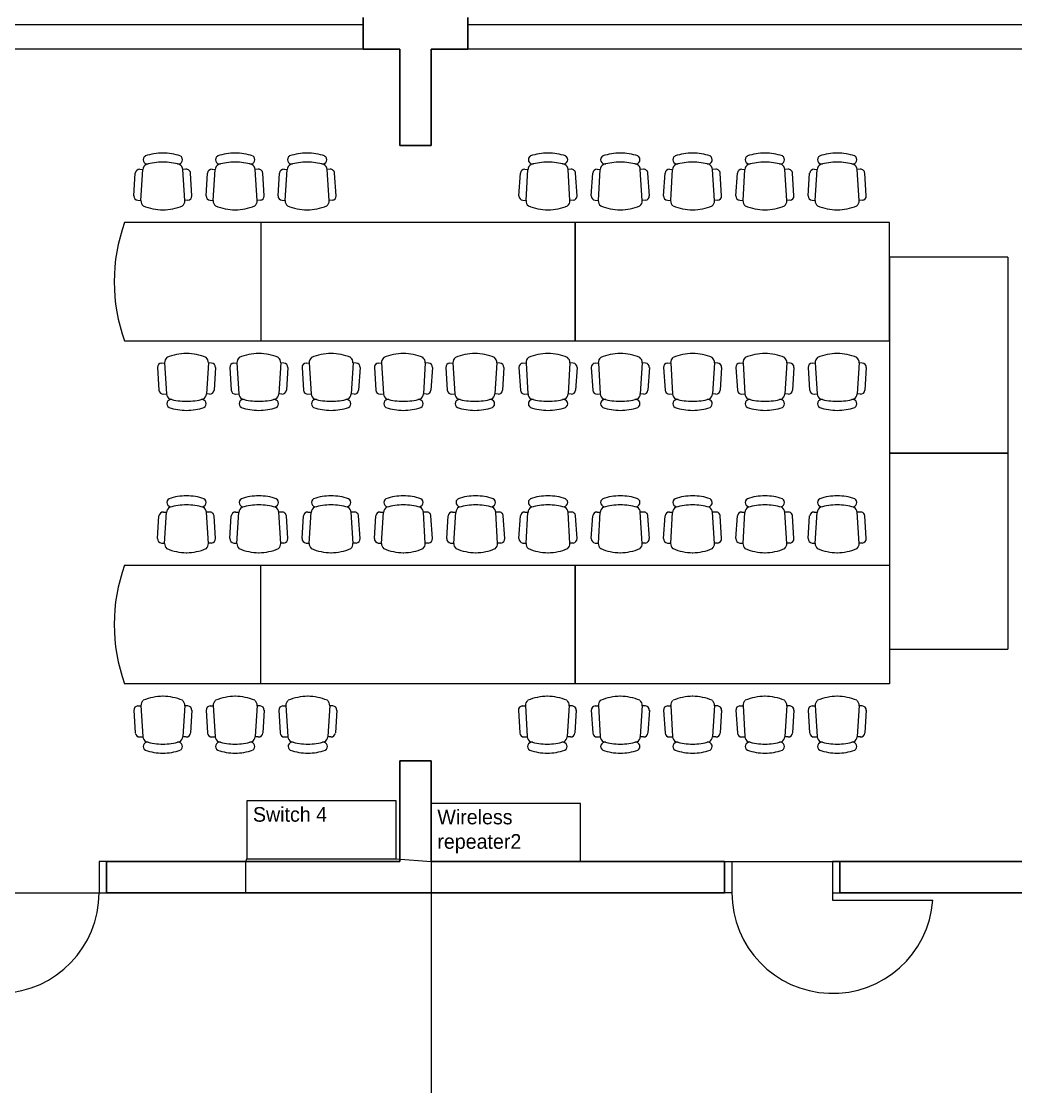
# Model space of a CAD drawing. Header units: inches. Extents: x 11 to 1053, y 2 to 902.
# Drawn here: x 840.8 to 935.7, y 184.9 to 286.6 of the extents above; entities that cross this region are included whole.
import ezdxf

# ---------------------------------------------------------------- set-up
doc = ezdxf.new("R2010")
doc.units = ezdxf.units.IN
doc.header["$MEASUREMENT"] = 0
for name, color, linetype, lineweight in [('OPREMA', 253, 'Continuous', 0), ('STOLARIJA', 5, 'Continuous', 0), ('ZID', 5, 'Continuous', 30)]:
    doc.layers.add(name, color=color, linetype=linetype, lineweight=lineweight)

msp = doc.modelspace()

# ---------------------------------------------------------------- linework, layer by layer
at = {"color": 3}
for p, q in [((862.24, 206.41, 50), (862.34, 206.65, 150)), ((862.24, 203.41, 50), (862.24, 206.41, 50)), ((876.59, 206.65, 150), (879.93, 206.41, 50)), ((717.33, 203.41, 50), (862.24, 203.41, 50))]:
    msp.add_line(p, q, dxfattribs=at)
at = {"color": 85, "true_color": 0x58ba48}
for p, q in [((879.93, 206.41, 50), (879.93, 166.83, 50)), ((894.18, 206.41, 50), (944.83, 206.41, 50))]:
    msp.add_line(p, q, dxfattribs=at)
at = {"color": 85, "true_color": 0x58ba48, "elevation": 150}
msp.add_lwpolyline([(862.34, 212.18), (862.34, 206.65), (876.59, 206.65), (876.59, 212.18)], close=True, dxfattribs=at)
at = {"color": 6, "elevation": 50}
msp.add_lwpolyline([(879.93, 211.93), (879.93, 206.41), (894.18, 206.41), (894.18, 211.93)], close=True, dxfattribs=at)
at = {"layer": 'OPREMA'}
for p, q in [((852.12, 272.44, 50), (852.42, 272.42, 50)), ((856.53, 272.44, 50), (856.23, 272.42, 50)), ((859.02, 272.44, 50), (859.32, 272.42, 50)), ((863.43, 272.44, 50), (863.13, 272.42, 50)), ((865.88, 272.44, 50), (866.18, 272.42, 50)), ((870.3, 272.44, 50), (870, 272.42, 50)), ((888.87, 272.44, 50), (889.17, 272.42, 50)), ((893.29, 272.44, 50), (892.99, 272.42, 50)), ((895.77, 272.44, 50), (896.07, 272.42, 50)), ((900.19, 272.44, 50), (899.89, 272.42, 50)), ((902.67, 272.44, 50), (902.97, 272.42, 50)), ((907.09, 272.44, 50), (906.79, 272.42, 50)), ((909.57, 272.44, 50), (909.87, 272.42, 50)), ((913.99, 272.44, 50), (913.69, 272.42, 50)), ((916.47, 272.44, 50), (916.77, 272.42, 50)), ((920.89, 272.44, 50), (920.59, 272.42, 50)), ((851.56, 269.9, 50), (851.69, 272.06, 50)), ((852.23, 269.45, 50), (852.42, 272.41, 50)), ((856.42, 269.45, 50), (856.23, 272.41, 50)), ((857.09, 269.9, 50), (856.96, 272.06, 50)), ((858.46, 269.9, 50), (858.59, 272.06, 50)), ((859.13, 269.45, 50), (859.32, 272.41, 50)), ((863.32, 269.45, 50), (863.13, 272.41, 50)), ((863.99, 269.9, 50), (863.86, 272.06, 50)), ((865.32, 269.9, 50), (865.46, 272.06, 50)), ((866, 269.45, 50), (866.18, 272.41, 50)), ((870.18, 269.45, 50), (870, 272.41, 50)), ((870.86, 269.9, 50), (870.72, 272.06, 50)), ((888.31, 269.9, 50), (888.45, 272.06, 50)), ((888.99, 269.45, 50), (889.17, 272.41, 50)), ((893.17, 269.45, 50), (892.99, 272.41, 50)), ((893.85, 269.9, 50), (893.71, 272.06, 50)), ((895.21, 269.9, 50), (895.35, 272.06, 50)), ((895.89, 269.45, 50), (896.07, 272.41, 50)), ((900.07, 269.45, 50), (899.89, 272.41, 50)), ((900.75, 269.9, 50), (900.61, 272.06, 50)), ((902.11, 269.9, 50), (902.25, 272.06, 50)), ((902.79, 269.45, 50), (902.97, 272.41, 50)), ((906.97, 269.45, 50), (906.79, 272.41, 50)), ((907.65, 269.9, 50), (907.51, 272.06, 50)), ((909.01, 269.9, 50), (909.15, 272.06, 50)), ((909.69, 269.45, 50), (909.87, 272.41, 50)), ((913.87, 269.45, 50), (913.69, 272.41, 50)), ((914.55, 269.9, 50), (914.41, 272.06, 50)), ((915.91, 269.9, 50), (916.05, 272.06, 50)), ((916.59, 269.45, 50), (916.77, 272.41, 50)), ((920.77, 269.45, 50), (920.59, 272.41, 50)), ((921.45, 269.9, 50), (921.31, 272.06, 50)), ((851.93, 269.48, 50), (852.23, 269.46, 50)), ((856.72, 269.48, 50), (856.42, 269.46, 50)), ((858.83, 269.48, 50), (859.13, 269.46, 50)), ((863.62, 269.48, 50), (863.32, 269.46, 50)), ((865.7, 269.48, 50), (866, 269.46, 50)), ((870.48, 269.48, 50), (870.18, 269.46, 50)), ((888.69, 269.48, 50), (888.99, 269.46, 50)), ((893.47, 269.48, 50), (893.17, 269.46, 50)), ((895.59, 269.48, 50), (895.89, 269.46, 50)), ((900.37, 269.48, 50), (900.07, 269.46, 50)), ((902.49, 269.48, 50), (902.79, 269.46, 50)), ((907.27, 269.48, 50), (906.97, 269.46, 50)), ((909.39, 269.48, 50), (909.69, 269.46, 50)), ((914.17, 269.48, 50), (913.87, 269.46, 50)), ((916.29, 269.48, 50), (916.59, 269.46, 50)), ((921.07, 269.48, 50), (920.77, 269.46, 50)), ((863.66, 267.36, 50), (850.66, 267.36, 50)), ((863.66, 267.36, 50), (863.66, 256.06, 50)), ((923.66, 264.06, 50), (923.66, 245.36, 50)), ((934.96, 264.06, 50), (923.66, 264.06, 50)), ((934.96, 264.06, 50), (934.96, 226.66, 50)), ((850.66, 256.06, 50), (863.66, 256.06, 50)), ((853.81, 253.52, 50), (853.95, 251.36, 50)), ((854.19, 253.94, 50), (854.49, 253.96, 50)), ((854.49, 253.97, 50), (854.67, 251.01, 50)), ((858.67, 253.97, 50), (858.49, 251.01, 50)), ((858.97, 253.94, 50), (858.67, 253.96, 50)), ((859.35, 253.52, 50), (859.21, 251.36, 50)), ((860.71, 253.52, 50), (860.85, 251.36, 50)), ((861.09, 253.94, 50), (861.39, 253.96, 50)), ((861.39, 253.97, 50), (861.57, 251.01, 50)), ((865.57, 253.97, 50), (865.39, 251.01, 50)), ((865.87, 253.94, 50), (865.57, 253.96, 50)), ((866.25, 253.52, 50), (866.11, 251.36, 50)), ((867.61, 253.52, 50), (867.75, 251.36, 50)), ((867.99, 253.94, 50), (868.29, 253.96, 50)), ((868.29, 253.97, 50), (868.47, 251.01, 50)), ((872.47, 253.97, 50), (872.29, 251.01, 50)), ((872.77, 253.94, 50), (872.47, 253.96, 50)), ((873.15, 253.52, 50), (873.01, 251.36, 50)), ((874.51, 253.52, 50), (874.65, 251.36, 50)), ((874.89, 253.94, 50), (875.19, 253.96, 50)), ((875.19, 253.97, 50), (875.37, 251.01, 50)), ((879.37, 253.97, 50), (879.19, 251.01, 50)), ((879.67, 253.94, 50), (879.37, 253.96, 50)), ((880.05, 253.52, 50), (879.91, 251.36, 50)), ((881.34, 253.52, 50), (881.47, 251.36, 50)), ((881.71, 253.94, 50), (882.01, 253.96, 50)), ((882.01, 253.97, 50), (882.2, 251.01, 50)), ((886.2, 253.97, 50), (886.01, 251.01, 50)), ((886.5, 253.94, 50), (886.2, 253.96, 50)), ((886.87, 253.52, 50), (886.74, 251.36, 50)), ((888.31, 253.52, 50), (888.45, 251.36, 50)), ((888.69, 253.94, 50), (888.99, 253.96, 50)), ((888.99, 253.97, 50), (889.17, 251.01, 50)), ((893.17, 253.97, 50), (892.99, 251.01, 50)), ((893.47, 253.94, 50), (893.17, 253.96, 50)), ((893.85, 253.52, 50), (893.71, 251.36, 50)), ((895.21, 253.52, 50), (895.35, 251.36, 50)), ((895.59, 253.94, 50), (895.89, 253.96, 50)), ((895.89, 253.97, 50), (896.07, 251.01, 50)), ((900.07, 253.97, 50), (899.89, 251.01, 50)), ((900.37, 253.94, 50), (900.07, 253.96, 50)), ((900.75, 253.52, 50), (900.61, 251.36, 50)), ((902.11, 253.52, 50), (902.25, 251.36, 50)), ((902.49, 253.94, 50), (902.79, 253.96, 50)), ((902.79, 253.97, 50), (902.97, 251.01, 50)), ((906.97, 253.97, 50), (906.79, 251.01, 50)), ((907.27, 253.94, 50), (906.97, 253.96, 50)), ((907.65, 253.52, 50), (907.51, 251.36, 50)), ((909.01, 253.52, 50), (909.15, 251.36, 50)), ((909.39, 253.94, 50), (909.69, 253.96, 50)), ((909.69, 253.97, 50), (909.87, 251.01, 50)), ((913.87, 253.97, 50), (913.69, 251.01, 50)), ((914.17, 253.94, 50), (913.87, 253.96, 50)), ((914.55, 253.52, 50), (914.41, 251.36, 50)), ((915.91, 253.52, 50), (916.05, 251.36, 50)), ((916.29, 253.94, 50), (916.59, 253.96, 50)), ((916.59, 253.97, 50), (916.77, 251.01, 50)), ((920.77, 253.97, 50), (920.59, 251.01, 50)), ((921.07, 253.94, 50), (920.77, 253.96, 50)), ((921.45, 253.52, 50), (921.31, 251.36, 50)), ((854.37, 250.98, 50), (854.67, 251, 50)), ((858.79, 250.98, 50), (858.49, 251, 50)), ((861.27, 250.98, 50), (861.57, 251, 50)), ((865.69, 250.98, 50), (865.39, 251, 50)), ((868.17, 250.98, 50), (868.47, 251, 50)), ((872.59, 250.98, 50), (872.29, 251, 50)), ((875.07, 250.98, 50), (875.37, 251, 50)), ((879.49, 250.98, 50), (879.19, 251, 50)), ((881.9, 250.98, 50), (882.2, 251, 50)), ((886.31, 250.98, 50), (886.01, 251, 50)), ((888.87, 250.98, 50), (889.17, 251, 50)), ((893.29, 250.98, 50), (892.99, 251, 50)), ((895.77, 250.98, 50), (896.07, 251, 50)), ((900.19, 250.98, 50), (899.89, 251, 50)), ((902.67, 250.98, 50), (902.97, 251, 50)), ((907.09, 250.98, 50), (906.79, 251, 50)), ((909.57, 250.98, 50), (909.87, 251, 50)), ((913.99, 250.98, 50), (913.69, 251, 50)), ((916.47, 250.98, 50), (916.77, 251, 50)), ((920.89, 250.98, 50), (920.59, 251, 50)), ((923.66, 245.36, 50), (923.66, 226.66, 50)), ((923.66, 245.36, 50), (934.96, 245.36, 50)), ((934.96, 245.36, 50), (923.66, 245.36, 50)), ((853.81, 237.2, 50), (853.95, 239.36, 50)), ((854.37, 239.74, 50), (854.67, 239.72, 50)), ((854.49, 236.75, 50), (854.67, 239.71, 50)), ((858.79, 239.74, 50), (858.49, 239.72, 50)), ((858.67, 236.75, 50), (858.49, 239.71, 50)), ((859.35, 237.2, 50), (859.21, 239.36, 50)), ((860.71, 237.2, 50), (860.85, 239.36, 50)), ((861.27, 239.74, 50), (861.57, 239.72, 50)), ((861.39, 236.75, 50), (861.57, 239.71, 50)), ((865.69, 239.74, 50), (865.39, 239.72, 50)), ((865.57, 236.75, 50), (865.39, 239.71, 50)), ((866.25, 237.2, 50), (866.11, 239.36, 50)), ((867.61, 237.2, 50), (867.75, 239.36, 50)), ((868.17, 239.74, 50), (868.47, 239.72, 50)), ((868.29, 236.75, 50), (868.47, 239.71, 50)), ((872.59, 239.74, 50), (872.29, 239.72, 50)), ((872.47, 236.75, 50), (872.29, 239.71, 50)), ((873.15, 237.2, 50), (873.01, 239.36, 50)), ((874.51, 237.2, 50), (874.65, 239.36, 50)), ((875.07, 239.74, 50), (875.37, 239.72, 50)), ((875.19, 236.75, 50), (875.37, 239.71, 50)), ((879.49, 239.74, 50), (879.19, 239.72, 50)), ((879.37, 236.75, 50), (879.19, 239.71, 50)), ((880.05, 237.2, 50), (879.91, 239.36, 50)), ((881.41, 237.2, 50), (881.55, 239.36, 50)), ((881.97, 239.74, 50), (882.27, 239.72, 50)), ((882.09, 236.75, 50), (882.27, 239.71, 50)), ((886.39, 239.74, 50), (886.09, 239.72, 50)), ((886.27, 236.75, 50), (886.09, 239.71, 50)), ((886.95, 237.2, 50), (886.81, 239.36, 50)), ((888.31, 237.2, 50), (888.45, 239.36, 50)), ((888.87, 239.74, 50), (889.17, 239.72, 50)), ((888.99, 236.75, 50), (889.17, 239.71, 50)), ((893.29, 239.74, 50), (892.99, 239.72, 50)), ((893.17, 236.75, 50), (892.99, 239.71, 50)), ((893.85, 237.2, 50), (893.71, 239.36, 50)), ((895.21, 237.2, 50), (895.35, 239.36, 50)), ((895.77, 239.74, 50), (896.07, 239.72, 50)), ((895.89, 236.75, 50), (896.07, 239.71, 50)), ((900.19, 239.74, 50), (899.89, 239.72, 50)), ((900.07, 236.75, 50), (899.89, 239.71, 50)), ((900.75, 237.2, 50), (900.61, 239.36, 50)), ((902.11, 237.2, 50), (902.25, 239.36, 50)), ((902.67, 239.74, 50), (902.97, 239.72, 50)), ((902.79, 236.75, 50), (902.97, 239.71, 50)), ((907.09, 239.74, 50), (906.79, 239.72, 50)), ((906.97, 236.75, 50), (906.79, 239.71, 50)), ((907.65, 237.2, 50), (907.51, 239.36, 50)), ((909.01, 237.2, 50), (909.15, 239.36, 50)), ((909.57, 239.74, 50), (909.87, 239.72, 50)), ((909.69, 236.75, 50), (909.87, 239.71, 50)), ((913.99, 239.74, 50), (913.69, 239.72, 50)), ((913.87, 236.75, 50), (913.69, 239.71, 50)), ((914.55, 237.2, 50), (914.41, 239.36, 50)), ((915.91, 237.2, 50), (916.05, 239.36, 50)), ((916.47, 239.74, 50), (916.77, 239.72, 50)), ((916.59, 236.75, 50), (916.77, 239.71, 50)), ((920.89, 239.74, 50), (920.59, 239.72, 50)), ((920.77, 236.75, 50), (920.59, 239.71, 50)), ((921.45, 237.2, 50), (921.31, 239.36, 50)), ((854.19, 236.78, 50), (854.49, 236.76, 50)), ((858.97, 236.78, 50), (858.67, 236.76, 50)), ((861.09, 236.78, 50), (861.39, 236.76, 50)), ((865.87, 236.78, 50), (865.57, 236.76, 50)), ((867.99, 236.78, 50), (868.29, 236.76, 50)), ((872.77, 236.78, 50), (872.47, 236.76, 50)), ((874.89, 236.78, 50), (875.19, 236.76, 50)), ((879.67, 236.78, 50), (879.37, 236.76, 50)), ((881.79, 236.78, 50), (882.09, 236.76, 50)), ((886.57, 236.78, 50), (886.27, 236.76, 50)), ((888.69, 236.78, 50), (888.99, 236.76, 50)), ((893.47, 236.78, 50), (893.17, 236.76, 50)), ((895.59, 236.78, 50), (895.89, 236.76, 50)), ((900.37, 236.78, 50), (900.07, 236.76, 50)), ((902.49, 236.78, 50), (902.79, 236.76, 50)), ((907.27, 236.78, 50), (906.97, 236.76, 50)), ((909.39, 236.78, 50), (909.69, 236.76, 50)), ((914.17, 236.78, 50), (913.87, 236.76, 50)), ((916.29, 236.78, 50), (916.59, 236.76, 50)), ((921.07, 236.78, 50), (920.77, 236.76, 50)), ((850.66, 234.66, 50), (863.66, 234.66, 50)), ((863.66, 223.36, 50), (863.66, 234.66, 50)), ((923.66, 226.66, 50), (934.96, 226.66, 50)), ((863.66, 223.36, 50), (850.66, 223.36, 50)), ((851.56, 220.82, 50), (851.69, 218.66, 50)), ((851.93, 221.24, 50), (852.23, 221.26, 50)), ((852.23, 221.27, 50), (852.42, 218.31, 50)), ((856.42, 221.27, 50), (856.23, 218.31, 50)), ((856.72, 221.24, 50), (856.42, 221.26, 50)), ((857.09, 220.82, 50), (856.96, 218.66, 50)), ((858.46, 220.82, 50), (858.59, 218.66, 50)), ((858.83, 221.24, 50), (859.13, 221.26, 50)), ((859.13, 221.27, 50), (859.32, 218.31, 50)), ((863.32, 221.27, 50), (863.13, 218.31, 50)), ((863.62, 221.24, 50), (863.32, 221.26, 50)), ((863.99, 220.82, 50), (863.86, 218.66, 50)), ((865.39, 220.82, 50), (865.53, 218.66, 50)), ((865.76, 221.24, 50), (866.06, 221.26, 50)), ((866.06, 221.27, 50), (866.25, 218.31, 50)), ((870.25, 221.27, 50), (870.07, 218.31, 50)), ((870.55, 221.24, 50), (870.25, 221.26, 50)), ((870.92, 220.82, 50), (870.79, 218.66, 50)), ((888.25, 220.82, 50), (888.38, 218.66, 50)), ((888.62, 221.24, 50), (888.92, 221.26, 50)), ((888.92, 221.27, 50), (889.1, 218.31, 50)), ((893.11, 221.27, 50), (892.92, 218.31, 50)), ((893.41, 221.24, 50), (893.11, 221.26, 50)), ((893.78, 220.82, 50), (893.64, 218.66, 50)), ((895.21, 220.82, 50), (895.35, 218.66, 50)), ((895.59, 221.24, 50), (895.89, 221.26, 50)), ((895.89, 221.27, 50), (896.07, 218.31, 50)), ((900.07, 221.27, 50), (899.89, 218.31, 50)), ((900.37, 221.24, 50), (900.07, 221.26, 50)), ((900.75, 220.82, 50), (900.61, 218.66, 50)), ((902.11, 220.82, 50), (902.25, 218.66, 50)), ((902.49, 221.24, 50), (902.79, 221.26, 50)), ((902.79, 221.27, 50), (902.97, 218.31, 50)), ((906.97, 221.27, 50), (906.79, 218.31, 50)), ((907.27, 221.24, 50), (906.97, 221.26, 50)), ((907.65, 220.82, 50), (907.51, 218.66, 50)), ((909.01, 220.82, 50), (909.15, 218.66, 50)), ((909.39, 221.24, 50), (909.69, 221.26, 50)), ((909.69, 221.27, 50), (909.87, 218.31, 50)), ((913.87, 221.27, 50), (913.69, 218.31, 50)), ((914.17, 221.24, 50), (913.87, 221.26, 50)), ((914.55, 220.82, 50), (914.41, 218.66, 50)), ((915.91, 220.82, 50), (916.05, 218.66, 50)), ((916.29, 221.24, 50), (916.59, 221.26, 50)), ((916.59, 221.27, 50), (916.77, 218.31, 50)), ((920.77, 221.27, 50), (920.59, 218.31, 50)), ((921.07, 221.24, 50), (920.77, 221.26, 50)), ((921.45, 220.82, 50), (921.31, 218.66, 50)), ((852.12, 218.28, 50), (852.42, 218.3, 50)), ((856.53, 218.28, 50), (856.23, 218.3, 50)), ((859.02, 218.28, 50), (859.32, 218.3, 50)), ((863.43, 218.28, 50), (863.13, 218.3, 50)), ((865.95, 218.28, 50), (866.25, 218.3, 50)), ((870.36, 218.28, 50), (870.07, 218.3, 50)), ((888.81, 218.28, 50), (889.1, 218.3, 50)), ((893.22, 218.28, 50), (892.92, 218.3, 50)), ((895.77, 218.28, 50), (896.07, 218.3, 50)), ((900.19, 218.28, 50), (899.89, 218.3, 50)), ((902.67, 218.28, 50), (902.97, 218.3, 50)), ((907.09, 218.28, 50), (906.79, 218.3, 50)), ((909.57, 218.28, 50), (909.87, 218.3, 50)), ((913.99, 218.28, 50), (913.69, 218.3, 50)), ((916.47, 218.28, 50), (916.77, 218.3, 50)), ((920.89, 218.28, 50), (920.59, 218.3, 50))]:
    msp.add_line(p, q, dxfattribs=at)
at = {"layer": 'OPREMA', "elevation": 50}
for points in [[(863.66, 256.06), (893.66, 256.06), (893.66, 267.36), (863.66, 267.36)], [(893.66, 256.06), (923.66, 256.06), (923.66, 267.36), (893.66, 267.36)], [(863.66, 234.66), (893.66, 234.66), (893.66, 223.36), (863.66, 223.36)], [(893.66, 234.66), (923.66, 234.66), (923.66, 223.36), (893.66, 223.36)]]:
    msp.add_lwpolyline(points, close=True, dxfattribs=at)
at = {"layer": 'OPREMA'}
for centre, radius, start, end in [((852.85, 273.35, 50), 0.406, 118.7717, 281.0887), ((854.32, 268.69, 50), 5.29, 90, 108.412), ((854.32, 268.69, 50), 5.29, 71.588, 90), ((855.8, 273.35, 50), 0.406, 258.9113, 61.2283), ((859.75, 273.35, 50), 0.406, 118.7717, 281.0887), ((861.22, 268.69, 50), 5.29, 90, 108.412), ((861.22, 268.69, 50), 5.29, 71.588, 90), ((862.7, 273.35, 50), 0.406, 258.9113, 61.2283), ((866.62, 273.35, 50), 0.406, 118.7717, 281.0887), ((868.09, 268.69, 50), 5.29, 90, 108.412), ((868.09, 268.69, 50), 5.29, 71.588, 90), ((869.56, 273.35, 50), 0.406, 258.9113, 61.2283), ((889.61, 273.35, 50), 0.406, 118.7717, 281.0887), ((891.08, 268.69, 50), 5.29, 90, 108.412), ((891.08, 268.69, 50), 5.29, 71.588, 90), ((892.55, 273.35, 50), 0.406, 258.9113, 61.2283), ((896.51, 273.35, 50), 0.406, 118.7717, 281.0887), ((897.98, 268.69, 50), 5.29, 90, 108.412), ((897.98, 268.69, 50), 5.29, 71.588, 90), ((899.45, 273.35, 50), 0.406, 258.9113, 61.2283), ((903.41, 273.35, 50), 0.406, 118.7717, 281.0887), ((904.88, 268.69, 50), 5.29, 90, 108.412), ((904.88, 268.69, 50), 5.29, 71.588, 90), ((906.35, 273.35, 50), 0.406, 258.9113, 61.2283), ((910.31, 273.35, 50), 0.406, 118.7717, 281.0887), ((911.78, 268.69, 50), 5.29, 90, 108.412), ((911.78, 268.69, 50), 5.29, 71.588, 90), ((913.25, 273.35, 50), 0.406, 258.9113, 61.2283), ((917.21, 273.35, 50), 0.406, 118.7717, 281.0887), ((918.68, 268.69, 50), 5.29, 90, 108.412), ((918.68, 268.69, 50), 5.29, 71.588, 90), ((920.15, 273.35, 50), 0.406, 258.9113, 61.2283), ((852.09, 272.04, 50), 0.4, 86.4237, 176.4237), ((853.01, 272.37, 50), 0.6, 118.9385, 176.4237), ((854.32, 267.33, 50), 5.79, 90, 106.0342), ((854.32, 267.33, 50), 5.79, 73.9658, 90), ((855.63, 272.37, 50), 0.6, 3.5763, 61.0615), ((856.56, 272.04, 50), 0.4, 3.5763, 93.5763), ((858.99, 272.04, 50), 0.4, 86.4237, 176.4237), ((859.91, 272.37, 50), 0.6, 118.9385, 176.4237), ((861.22, 267.33, 50), 5.79, 90, 106.0342), ((861.22, 267.33, 50), 5.79, 73.9658, 90), ((862.53, 272.37, 50), 0.6, 3.5763, 61.0615), ((863.46, 272.04, 50), 0.4, 3.5763, 93.5763), ((865.86, 272.04, 50), 0.4, 86.4237, 176.4237), ((866.78, 272.37, 50), 0.6, 118.9385, 176.4237), ((868.09, 267.33, 50), 5.79, 90, 106.0342), ((868.09, 267.33, 50), 5.79, 73.9658, 90), ((869.4, 272.37, 50), 0.6, 3.5763, 61.0615), ((870.32, 272.04, 50), 0.4, 3.5763, 93.5763), ((888.85, 272.04, 50), 0.4, 86.4237, 176.4237), ((889.77, 272.37, 50), 0.6, 118.9385, 176.4237), ((891.08, 267.33, 50), 5.79, 90, 106.0342), ((891.08, 267.33, 50), 5.79, 73.9658, 90), ((892.39, 272.37, 50), 0.6, 3.5763, 61.0615), ((893.31, 272.04, 50), 0.4, 3.5763, 93.5763), ((895.75, 272.04, 50), 0.4, 86.4237, 176.4237), ((896.67, 272.37, 50), 0.6, 118.9385, 176.4237), ((897.98, 267.33, 50), 5.79, 90, 106.0342), ((897.98, 267.33, 50), 5.79, 73.9658, 90), ((899.29, 272.37, 50), 0.6, 3.5763, 61.0615), ((900.21, 272.04, 50), 0.4, 3.5763, 93.5763), ((902.65, 272.04, 50), 0.4, 86.4237, 176.4237), ((903.57, 272.37, 50), 0.6, 118.9385, 176.4237), ((904.88, 267.33, 50), 5.79, 90, 106.0342), ((904.88, 267.33, 50), 5.79, 73.9658, 90), ((906.19, 272.37, 50), 0.6, 3.5763, 61.0615), ((907.11, 272.04, 50), 0.4, 3.5763, 93.5763), ((909.55, 272.04, 50), 0.4, 86.4237, 176.4237), ((910.47, 272.37, 50), 0.6, 118.9385, 176.4237), ((911.78, 267.33, 50), 5.79, 90, 106.0342), ((911.78, 267.33, 50), 5.79, 73.9658, 90), ((913.09, 272.37, 50), 0.6, 3.5763, 61.0615), ((914.01, 272.04, 50), 0.4, 3.5763, 93.5763), ((916.45, 272.04, 50), 0.4, 86.4237, 176.4237), ((917.37, 272.37, 50), 0.6, 118.9385, 176.4237), ((918.68, 267.33, 50), 5.79, 90, 106.0342), ((918.68, 267.33, 50), 5.79, 73.9658, 90), ((919.99, 272.37, 50), 0.6, 3.5763, 61.0615), ((920.91, 272.04, 50), 0.4, 3.5763, 93.5763), ((851.96, 269.88, 50), 0.4, 176.4237, 266.4237), ((852.83, 269.41, 50), 0.6, 176.4237, 231.64), ((855.82, 269.41, 50), 0.6, 308.36, 3.5763), ((856.69, 269.88, 50), 0.4, 273.5763, 3.5763), ((858.86, 269.88, 50), 0.4, 176.4237, 266.4237), ((859.73, 269.41, 50), 0.6, 176.4237, 231.64), ((862.72, 269.41, 50), 0.6, 308.36, 3.5763), ((863.59, 269.88, 50), 0.4, 273.5763, 3.5763), ((865.72, 269.88, 50), 0.4, 176.4237, 266.4237), ((866.6, 269.41, 50), 0.6, 176.4237, 231.64), ((869.59, 269.41, 50), 0.6, 308.36, 3.5763), ((870.46, 269.88, 50), 0.4, 273.5763, 3.5763), ((888.71, 269.88, 50), 0.4, 176.4237, 266.4237), ((889.58, 269.41, 50), 0.6, 176.4237, 231.64), ((892.57, 269.41, 50), 0.6, 308.36, 3.5763), ((893.45, 269.88, 50), 0.4, 273.5763, 3.5763), ((895.61, 269.88, 50), 0.4, 176.4237, 266.4237), ((896.48, 269.41, 50), 0.6, 176.4237, 231.64), ((899.47, 269.41, 50), 0.6, 308.36, 3.5763), ((900.35, 269.88, 50), 0.4, 273.5763, 3.5763), ((902.51, 269.88, 50), 0.4, 176.4237, 266.4237), ((903.38, 269.41, 50), 0.6, 176.4237, 231.64), ((906.37, 269.41, 50), 0.6, 308.36, 3.5763), ((907.25, 269.88, 50), 0.4, 273.5763, 3.5763), ((909.41, 269.88, 50), 0.4, 176.4237, 266.4237), ((910.28, 269.41, 50), 0.6, 176.4237, 231.64), ((913.27, 269.41, 50), 0.6, 308.36, 3.5763), ((914.15, 269.88, 50), 0.4, 273.5763, 3.5763), ((916.31, 269.88, 50), 0.4, 176.4237, 266.4237), ((917.18, 269.41, 50), 0.6, 176.4237, 231.64), ((920.17, 269.41, 50), 0.6, 308.36, 3.5763), ((921.05, 269.88, 50), 0.4, 273.5763, 3.5763), ((854.38, 273.55, 50), 4.99, 247.3599, 269.3764), ((854.35, 273.55, 50), 4.99, 269.285, 269.6682), ((854.27, 273.55, 50), 4.99, 270.6236, 292.6401), ((854.3, 273.55, 50), 4.99, 270.3318, 270.715), ((861.28, 273.55, 50), 4.99, 247.3599, 269.3764), ((861.25, 273.55, 50), 4.99, 269.285, 269.6682), ((861.17, 273.55, 50), 4.99, 270.6236, 292.6401), ((861.19, 273.55, 50), 4.99, 270.3318, 270.715), ((868.14, 273.55, 50), 4.99, 247.3599, 269.3764), ((868.12, 273.55, 50), 4.99, 269.285, 269.6682), ((868.04, 273.55, 50), 4.99, 270.6236, 292.6401), ((868.06, 273.55, 50), 4.99, 270.3318, 270.715), ((891.13, 273.55, 50), 4.99, 247.3599, 269.3764), ((891.11, 273.55, 50), 4.99, 269.285, 269.6682), ((891.03, 273.55, 50), 4.99, 270.6236, 292.6401), ((891.05, 273.55, 50), 4.99, 270.3318, 270.715), ((898.03, 273.55, 50), 4.99, 247.3599, 269.3764), ((898.01, 273.55, 50), 4.99, 269.285, 269.6682), ((897.93, 273.55, 50), 4.99, 270.6236, 292.6401), ((897.95, 273.55, 50), 4.99, 270.3318, 270.715), ((904.93, 273.55, 50), 4.99, 247.3599, 269.3764), ((904.91, 273.55, 50), 4.99, 269.285, 269.6682), ((904.83, 273.55, 50), 4.99, 270.6236, 292.6401), ((904.85, 273.55, 50), 4.99, 270.3318, 270.715), ((911.83, 273.55, 50), 4.99, 247.3599, 269.3764), ((911.81, 273.55, 50), 4.99, 269.285, 269.6682), ((911.73, 273.55, 50), 4.99, 270.6236, 292.6401), ((911.75, 273.55, 50), 4.99, 270.3318, 270.715), ((918.73, 273.55, 50), 4.99, 247.3599, 269.3764), ((918.71, 273.55, 50), 4.99, 269.285, 269.6682), ((918.62, 273.55, 50), 4.99, 270.6236, 292.6401), ((918.65, 273.55, 50), 4.99, 270.3318, 270.715), ((866.3, 261.71, 50), 16.62, 160.1303, 199.8697), ((855.09, 254, 50), 0.6, 128.36, 183.5763), ((856.63, 249.87, 50), 4.99, 90.6236, 112.6401), ((856.61, 249.87, 50), 4.99, 90.3318, 90.715), ((856.55, 249.87, 50), 4.99, 89.285, 89.6682), ((856.53, 249.87, 50), 4.99, 67.3599, 89.3764), ((858.07, 254, 50), 0.6, 356.4237, 51.64), ((861.99, 254, 50), 0.6, 128.36, 183.5763), ((863.53, 249.87, 50), 4.99, 90.6236, 112.6401), ((863.51, 249.87, 50), 4.99, 90.3318, 90.715), ((863.43, 249.87, 50), 4.99, 67.3599, 89.3764), ((863.45, 249.87, 50), 4.99, 89.285, 89.6682), ((864.97, 254, 50), 0.6, 356.4237, 51.64), ((868.89, 254, 50), 0.6, 128.36, 183.5763), ((870.43, 249.87, 50), 4.99, 90.6236, 112.6401), ((870.41, 249.87, 50), 4.99, 90.3318, 90.715), ((870.33, 249.87, 50), 4.99, 67.3599, 89.3764), ((870.35, 249.87, 50), 4.99, 89.285, 89.6682), ((871.87, 254, 50), 0.6, 356.4237, 51.64), ((875.79, 254, 50), 0.6, 128.36, 183.5763), ((877.33, 249.87, 50), 4.99, 90.6236, 112.6401), ((877.31, 249.87, 50), 4.99, 90.3318, 90.715), ((877.23, 249.87, 50), 4.99, 67.3599, 89.3764), ((877.25, 249.87, 50), 4.99, 89.285, 89.6682), ((878.77, 254, 50), 0.6, 356.4237, 51.64), ((882.61, 254, 50), 0.6, 128.36, 183.5763), ((884.16, 249.87, 50), 4.99, 90.6236, 112.6401), ((884.13, 249.87, 50), 4.99, 90.3318, 90.715), ((884.05, 249.87, 50), 4.99, 67.3599, 89.3764), ((884.08, 249.87, 50), 4.99, 89.285, 89.6682), ((885.6, 254, 50), 0.6, 356.4237, 51.64), ((889.58, 254, 50), 0.6, 128.36, 183.5763), ((891.13, 249.87, 50), 4.99, 90.6236, 112.6401), ((891.11, 249.87, 50), 4.99, 90.3318, 90.715), ((891.03, 249.87, 50), 4.99, 67.3599, 89.3764), ((891.05, 249.87, 50), 4.99, 89.285, 89.6682), ((892.57, 254, 50), 0.6, 356.4237, 51.64), ((896.48, 254, 50), 0.6, 128.36, 183.5763), ((898.03, 249.87, 50), 4.99, 90.6236, 112.6401), ((898.01, 249.87, 50), 4.99, 90.3318, 90.715), ((897.93, 249.87, 50), 4.99, 67.3599, 89.3764), ((897.95, 249.87, 50), 4.99, 89.285, 89.6682), ((899.47, 254, 50), 0.6, 356.4237, 51.64), ((903.38, 254, 50), 0.6, 128.36, 183.5763), ((904.93, 249.87, 50), 4.99, 90.6236, 112.6401), ((904.91, 249.87, 50), 4.99, 90.3318, 90.715), ((904.83, 249.87, 50), 4.99, 67.3599, 89.3764), ((904.85, 249.87, 50), 4.99, 89.285, 89.6682), ((906.37, 254, 50), 0.6, 356.4237, 51.64), ((910.28, 254, 50), 0.6, 128.36, 183.5763), ((911.83, 249.87, 50), 4.99, 90.6236, 112.6401), ((911.81, 249.87, 50), 4.99, 90.3318, 90.715), ((911.73, 249.87, 50), 4.99, 67.3599, 89.3764), ((911.75, 249.87, 50), 4.99, 89.285, 89.6682), ((913.27, 254, 50), 0.6, 356.4237, 51.64), ((917.18, 254, 50), 0.6, 128.36, 183.5763), ((918.73, 249.87, 50), 4.99, 90.6236, 112.6401), ((918.71, 249.87, 50), 4.99, 90.3318, 90.715), ((918.62, 249.87, 50), 4.99, 67.3599, 89.3764), ((918.65, 249.87, 50), 4.99, 89.285, 89.6682), ((920.17, 254, 50), 0.6, 356.4237, 51.64), ((854.21, 253.54, 50), 0.4, 93.5763, 183.5763), ((858.95, 253.54, 50), 0.4, 356.4237, 86.4237), ((861.11, 253.54, 50), 0.4, 93.5763, 183.5763), ((865.85, 253.54, 50), 0.4, 356.4237, 86.4237), ((868.01, 253.54, 50), 0.4, 93.5763, 183.5763), ((872.75, 253.54, 50), 0.4, 356.4237, 86.4237), ((874.91, 253.54, 50), 0.4, 93.5763, 183.5763), ((879.65, 253.54, 50), 0.4, 356.4237, 86.4237), ((881.74, 253.54, 50), 0.4, 93.5763, 183.5763), ((886.47, 253.54, 50), 0.4, 356.4237, 86.4237), ((888.71, 253.54, 50), 0.4, 93.5763, 183.5763), ((893.45, 253.54, 50), 0.4, 356.4237, 86.4237), ((895.61, 253.54, 50), 0.4, 93.5763, 183.5763), ((900.35, 253.54, 50), 0.4, 356.4237, 86.4237), ((902.51, 253.54, 50), 0.4, 93.5763, 183.5763), ((907.25, 253.54, 50), 0.4, 356.4237, 86.4237), ((909.41, 253.54, 50), 0.4, 93.5763, 183.5763), ((914.15, 253.54, 50), 0.4, 356.4237, 86.4237), ((916.31, 253.54, 50), 0.4, 93.5763, 183.5763), ((921.05, 253.54, 50), 0.4, 356.4237, 86.4237), ((854.35, 251.38, 50), 0.4, 183.5763, 273.5763), ((858.81, 251.38, 50), 0.4, 266.4237, 356.4237), ((861.25, 251.38, 50), 0.4, 183.5763, 273.5763), ((865.71, 251.38, 50), 0.4, 266.4237, 356.4237), ((868.15, 251.38, 50), 0.4, 183.5763, 273.5763), ((872.61, 251.38, 50), 0.4, 266.4237, 356.4237), ((875.05, 251.38, 50), 0.4, 183.5763, 273.5763), ((879.51, 251.38, 50), 0.4, 266.4237, 356.4237), ((881.87, 251.38, 50), 0.4, 183.5763, 273.5763), ((886.34, 251.38, 50), 0.4, 266.4237, 356.4237), ((888.85, 251.38, 50), 0.4, 183.5763, 273.5763), ((893.31, 251.38, 50), 0.4, 266.4237, 356.4237), ((895.75, 251.38, 50), 0.4, 183.5763, 273.5763), ((900.21, 251.38, 50), 0.4, 266.4237, 356.4237), ((902.65, 251.38, 50), 0.4, 183.5763, 273.5763), ((907.11, 251.38, 50), 0.4, 266.4237, 356.4237), ((909.55, 251.38, 50), 0.4, 183.5763, 273.5763), ((914.01, 251.38, 50), 0.4, 266.4237, 356.4237), ((916.45, 251.38, 50), 0.4, 183.5763, 273.5763), ((920.91, 251.38, 50), 0.4, 266.4237, 356.4237), ((855.27, 251.04, 50), 0.6, 183.5763, 241.0615), ((855.11, 250.07, 50), 0.406, 78.9113, 241.2283), ((856.58, 256.09, 50), 5.79, 253.9658, 270), ((856.58, 256.09, 50), 5.79, 270, 286.0342), ((858.05, 250.07, 50), 0.406, 298.7717, 101.0887), ((857.89, 251.04, 50), 0.6, 298.9385, 356.4237), ((862.17, 251.04, 50), 0.6, 183.5763, 241.0615), ((862.01, 250.07, 50), 0.406, 78.9113, 241.2283), ((863.48, 256.09, 50), 5.79, 253.9658, 270), ((863.48, 256.09, 50), 5.79, 270, 286.0342), ((864.95, 250.07, 50), 0.406, 298.7717, 101.0887), ((864.79, 251.04, 50), 0.6, 298.9385, 356.4237), ((869.07, 251.04, 50), 0.6, 183.5763, 241.0615), ((868.91, 250.07, 50), 0.406, 78.9113, 241.2283), ((870.38, 256.09, 50), 5.79, 253.9658, 270), ((870.38, 256.09, 50), 5.79, 270, 286.0342), ((871.85, 250.07, 50), 0.406, 298.7717, 101.0887), ((871.69, 251.04, 50), 0.6, 298.9385, 356.4237), ((875.97, 251.04, 50), 0.6, 183.5763, 241.0615), ((875.81, 250.07, 50), 0.406, 78.9113, 241.2283), ((877.28, 256.09, 50), 5.79, 253.9658, 270), ((877.28, 256.09, 50), 5.79, 270, 286.0342), ((878.75, 250.07, 50), 0.406, 298.7717, 101.0887), ((878.59, 251.04, 50), 0.6, 298.9385, 356.4237), ((882.8, 251.04, 50), 0.6, 183.5763, 241.0615), ((882.63, 250.07, 50), 0.406, 78.9113, 241.2283), ((884.1, 256.09, 50), 5.79, 253.9658, 270), ((884.1, 256.09, 50), 5.79, 270, 286.0342), ((885.58, 250.07, 50), 0.406, 298.7717, 101.0887), ((885.41, 251.04, 50), 0.6, 298.9385, 356.4237), ((889.77, 251.04, 50), 0.6, 183.5763, 241.0615), ((889.61, 250.07, 50), 0.406, 78.9113, 241.2283), ((891.08, 256.09, 50), 5.79, 253.9658, 270), ((891.08, 256.09, 50), 5.79, 270, 286.0342), ((892.55, 250.07, 50), 0.406, 298.7717, 101.0887), ((892.39, 251.04, 50), 0.6, 298.9385, 356.4237), ((896.67, 251.04, 50), 0.6, 183.5763, 241.0615), ((896.51, 250.07, 50), 0.406, 78.9113, 241.2283), ((897.98, 256.09, 50), 5.79, 253.9658, 270), ((897.98, 256.09, 50), 5.79, 270, 286.0342), ((899.45, 250.07, 50), 0.406, 298.7717, 101.0887), ((899.29, 251.04, 50), 0.6, 298.9385, 356.4237), ((903.57, 251.04, 50), 0.6, 183.5763, 241.0615), ((903.41, 250.07, 50), 0.406, 78.9113, 241.2283), ((904.88, 256.09, 50), 5.79, 253.9658, 270), ((904.88, 256.09, 50), 5.79, 270, 286.0342), ((906.35, 250.07, 50), 0.406, 298.7717, 101.0887), ((906.19, 251.04, 50), 0.6, 298.9385, 356.4237), ((910.47, 251.04, 50), 0.6, 183.5763, 241.0615), ((910.31, 250.07, 50), 0.406, 78.9113, 241.2283), ((911.78, 256.09, 50), 5.79, 253.9658, 270), ((911.78, 256.09, 50), 5.79, 270, 286.0342), ((913.25, 250.07, 50), 0.406, 298.7717, 101.0887), ((913.09, 251.04, 50), 0.6, 298.9385, 356.4237), ((917.37, 251.04, 50), 0.6, 183.5763, 241.0615), ((917.21, 250.07, 50), 0.406, 78.9113, 241.2283), ((918.68, 256.09, 50), 5.79, 253.9658, 270), ((918.68, 256.09, 50), 5.79, 270, 286.0342), ((920.15, 250.07, 50), 0.406, 298.7717, 101.0887), ((919.99, 251.04, 50), 0.6, 298.9385, 356.4237), ((856.58, 254.73, 50), 5.29, 251.588, 270), ((856.58, 254.73, 50), 5.29, 270, 288.412), ((863.48, 254.73, 50), 5.29, 251.588, 270), ((863.48, 254.73, 50), 5.29, 270, 288.412), ((870.38, 254.73, 50), 5.29, 251.588, 270), ((870.38, 254.73, 50), 5.29, 270, 288.412), ((877.28, 254.73, 50), 5.29, 251.588, 270), ((877.28, 254.73, 50), 5.29, 270, 288.412), ((884.1, 254.73, 50), 5.29, 251.588, 270), ((884.1, 254.73, 50), 5.29, 270, 288.412), ((891.08, 254.73, 50), 5.29, 251.588, 270), ((891.08, 254.73, 50), 5.29, 270, 288.412), ((897.98, 254.73, 50), 5.29, 251.588, 270), ((897.98, 254.73, 50), 5.29, 270, 288.412), ((904.88, 254.73, 50), 5.29, 251.588, 270), ((904.88, 254.73, 50), 5.29, 270, 288.412), ((911.78, 254.73, 50), 5.29, 251.588, 270), ((911.78, 254.73, 50), 5.29, 270, 288.412), ((918.68, 254.73, 50), 5.29, 251.588, 270), ((918.68, 254.73, 50), 5.29, 270, 288.412), ((855.11, 240.65, 50), 0.406, 118.7717, 281.0887), ((856.58, 235.99, 50), 5.29, 90, 108.412), ((856.58, 235.99, 50), 5.29, 71.588, 90), ((858.05, 240.65, 50), 0.406, 258.9113, 61.2283), ((862.01, 240.65, 50), 0.406, 118.7717, 281.0887), ((863.48, 235.99, 50), 5.29, 90, 108.412), ((863.48, 235.99, 50), 5.29, 71.588, 90), ((864.95, 240.65, 50), 0.406, 258.9113, 61.2283), ((868.91, 240.65, 50), 0.406, 118.7717, 281.0887), ((870.38, 235.99, 50), 5.29, 90, 108.412), ((870.38, 235.99, 50), 5.29, 71.588, 90), ((871.85, 240.65, 50), 0.406, 258.9113, 61.2283), ((875.81, 240.65, 50), 0.406, 118.7717, 281.0887), ((877.28, 235.99, 50), 5.29, 90, 108.412), ((877.28, 235.99, 50), 5.29, 71.588, 90), ((878.75, 240.65, 50), 0.406, 258.9113, 61.2283), ((882.71, 240.65, 50), 0.406, 118.7717, 281.0887), ((884.18, 235.99, 50), 5.29, 90, 108.412), ((884.18, 235.99, 50), 5.29, 71.588, 90), ((885.65, 240.65, 50), 0.406, 258.9113, 61.2283), ((889.61, 240.65, 50), 0.406, 118.7717, 281.0887), ((891.08, 235.99, 50), 5.29, 90, 108.412), ((891.08, 235.99, 50), 5.29, 71.588, 90), ((892.55, 240.65, 50), 0.406, 258.9113, 61.2283), ((896.51, 240.65, 50), 0.406, 118.7717, 281.0887), ((897.98, 235.99, 50), 5.29, 90, 108.412), ((897.98, 235.99, 50), 5.29, 71.588, 90), ((899.45, 240.65, 50), 0.406, 258.9113, 61.2283), ((903.41, 240.65, 50), 0.406, 118.7717, 281.0887), ((904.88, 235.99, 50), 5.29, 90, 108.412), ((904.88, 235.99, 50), 5.29, 71.588, 90), ((906.35, 240.65, 50), 0.406, 258.9113, 61.2283), ((910.31, 240.65, 50), 0.406, 118.7717, 281.0887), ((911.78, 235.99, 50), 5.29, 90, 108.412), ((911.78, 235.99, 50), 5.29, 71.588, 90), ((913.25, 240.65, 50), 0.406, 258.9113, 61.2283), ((917.21, 240.65, 50), 0.406, 118.7717, 281.0887), ((918.68, 235.99, 50), 5.29, 90, 108.412), ((918.68, 235.99, 50), 5.29, 71.588, 90), ((920.15, 240.65, 50), 0.406, 258.9113, 61.2283), ((855.27, 239.67, 50), 0.6, 118.9385, 176.4237), ((856.58, 234.63, 50), 5.79, 90, 106.0342), ((856.58, 234.63, 50), 5.79, 73.9658, 90), ((857.89, 239.67, 50), 0.6, 3.5763, 61.0615), ((862.17, 239.67, 50), 0.6, 118.9385, 176.4237), ((863.48, 234.63, 50), 5.79, 90, 106.0342), ((863.48, 234.63, 50), 5.79, 73.9658, 90), ((864.79, 239.67, 50), 0.6, 3.5763, 61.0615), ((869.07, 239.67, 50), 0.6, 118.9385, 176.4237), ((870.38, 234.63, 50), 5.79, 90, 106.0342), ((870.38, 234.63, 50), 5.79, 73.9658, 90), ((871.69, 239.67, 50), 0.6, 3.5763, 61.0615), ((875.97, 239.67, 50), 0.6, 118.9385, 176.4237), ((877.28, 234.63, 50), 5.79, 90, 106.0342), ((877.28, 234.63, 50), 5.79, 73.9658, 90), ((878.59, 239.67, 50), 0.6, 3.5763, 61.0615), ((882.87, 239.67, 50), 0.6, 118.9385, 176.4237), ((884.18, 234.63, 50), 5.79, 90, 106.0342), ((884.18, 234.63, 50), 5.79, 73.9658, 90), ((885.49, 239.67, 50), 0.6, 3.5763, 61.0615), ((889.77, 239.67, 50), 0.6, 118.9385, 176.4237), ((891.08, 234.63, 50), 5.79, 90, 106.0342), ((891.08, 234.63, 50), 5.79, 73.9658, 90), ((892.39, 239.67, 50), 0.6, 3.5763, 61.0615), ((896.67, 239.67, 50), 0.6, 118.9385, 176.4237), ((897.98, 234.63, 50), 5.79, 90, 106.0342), ((897.98, 234.63, 50), 5.79, 73.9658, 90), ((899.29, 239.67, 50), 0.6, 3.5763, 61.0615), ((903.57, 239.67, 50), 0.6, 118.9385, 176.4237), ((904.88, 234.63, 50), 5.79, 90, 106.0342), ((904.88, 234.63, 50), 5.79, 73.9658, 90), ((906.19, 239.67, 50), 0.6, 3.5763, 61.0615), ((910.47, 239.67, 50), 0.6, 118.9385, 176.4237), ((911.78, 234.63, 50), 5.79, 90, 106.0342), ((911.78, 234.63, 50), 5.79, 73.9658, 90), ((913.09, 239.67, 50), 0.6, 3.5763, 61.0615), ((917.37, 239.67, 50), 0.6, 118.9385, 176.4237), ((918.68, 234.63, 50), 5.79, 90, 106.0342), ((918.68, 234.63, 50), 5.79, 73.9658, 90), ((919.99, 239.67, 50), 0.6, 3.5763, 61.0615), ((854.35, 239.34, 50), 0.4, 86.4237, 176.4237), ((858.81, 239.34, 50), 0.4, 3.5763, 93.5763), ((861.25, 239.34, 50), 0.4, 86.4237, 176.4237), ((865.71, 239.34, 50), 0.4, 3.5763, 93.5763), ((868.15, 239.34, 50), 0.4, 86.4237, 176.4237), ((872.61, 239.34, 50), 0.4, 3.5763, 93.5763), ((875.05, 239.34, 50), 0.4, 86.4237, 176.4237), ((879.51, 239.34, 50), 0.4, 3.5763, 93.5763), ((881.95, 239.34, 50), 0.4, 86.4237, 176.4237), ((886.41, 239.34, 50), 0.4, 3.5763, 93.5763), ((888.85, 239.34, 50), 0.4, 86.4237, 176.4237), ((893.31, 239.34, 50), 0.4, 3.5763, 93.5763), ((895.75, 239.34, 50), 0.4, 86.4237, 176.4237), ((900.21, 239.34, 50), 0.4, 3.5763, 93.5763), ((902.65, 239.34, 50), 0.4, 86.4237, 176.4237), ((907.11, 239.34, 50), 0.4, 3.5763, 93.5763), ((909.55, 239.34, 50), 0.4, 86.4237, 176.4237), ((914.01, 239.34, 50), 0.4, 3.5763, 93.5763), ((916.45, 239.34, 50), 0.4, 86.4237, 176.4237), ((920.91, 239.34, 50), 0.4, 3.5763, 93.5763), ((854.21, 237.18, 50), 0.4, 176.4237, 266.4237), ((858.95, 237.18, 50), 0.4, 273.5763, 3.5763), ((861.11, 237.18, 50), 0.4, 176.4237, 266.4237), ((865.85, 237.18, 50), 0.4, 273.5763, 3.5763), ((868.01, 237.18, 50), 0.4, 176.4237, 266.4237), ((872.75, 237.18, 50), 0.4, 273.5763, 3.5763), ((874.91, 237.18, 50), 0.4, 176.4237, 266.4237), ((879.65, 237.18, 50), 0.4, 273.5763, 3.5763), ((881.81, 237.18, 50), 0.4, 176.4237, 266.4237), ((886.55, 237.18, 50), 0.4, 273.5763, 3.5763), ((888.71, 237.18, 50), 0.4, 176.4237, 266.4237), ((893.45, 237.18, 50), 0.4, 273.5763, 3.5763), ((895.61, 237.18, 50), 0.4, 176.4237, 266.4237), ((900.35, 237.18, 50), 0.4, 273.5763, 3.5763), ((902.51, 237.18, 50), 0.4, 176.4237, 266.4237), ((907.25, 237.18, 50), 0.4, 273.5763, 3.5763), ((909.41, 237.18, 50), 0.4, 176.4237, 266.4237), ((914.15, 237.18, 50), 0.4, 273.5763, 3.5763), ((916.31, 237.18, 50), 0.4, 176.4237, 266.4237), ((921.05, 237.18, 50), 0.4, 273.5763, 3.5763), ((855.09, 236.71, 50), 0.6, 176.4237, 231.64), ((856.63, 240.85, 50), 4.99, 247.3599, 269.3764), ((856.61, 240.85, 50), 4.99, 269.285, 269.6682), ((856.53, 240.85, 50), 4.99, 270.6236, 292.6401), ((856.55, 240.85, 50), 4.99, 270.3318, 270.715), ((858.07, 236.71, 50), 0.6, 308.36, 3.5763), ((861.99, 236.71, 50), 0.6, 176.4237, 231.64), ((863.53, 240.85, 50), 4.99, 247.3599, 269.3764), ((863.51, 240.85, 50), 4.99, 269.285, 269.6682), ((863.43, 240.85, 50), 4.99, 270.6236, 292.6401), ((863.45, 240.85, 50), 4.99, 270.3318, 270.715), ((864.97, 236.71, 50), 0.6, 308.36, 3.5763), ((868.89, 236.71, 50), 0.6, 176.4237, 231.64), ((870.43, 240.85, 50), 4.99, 247.3599, 269.3764), ((870.41, 240.85, 50), 4.99, 269.285, 269.6682), ((870.33, 240.85, 50), 4.99, 270.6236, 292.6401), ((870.35, 240.85, 50), 4.99, 270.3318, 270.715), ((871.87, 236.71, 50), 0.6, 308.36, 3.5763), ((875.79, 236.71, 50), 0.6, 176.4237, 231.64), ((877.33, 240.85, 50), 4.99, 247.3599, 269.3764), ((877.31, 240.85, 50), 4.99, 269.285, 269.6682), ((877.23, 240.85, 50), 4.99, 270.6236, 292.6401), ((877.25, 240.85, 50), 4.99, 270.3318, 270.715), ((878.77, 236.71, 50), 0.6, 308.36, 3.5763), ((882.68, 236.71, 50), 0.6, 176.4237, 231.64), ((884.23, 240.85, 50), 4.99, 247.3599, 269.3764), ((884.21, 240.85, 50), 4.99, 269.285, 269.6682), ((884.13, 240.85, 50), 4.99, 270.6236, 292.6401), ((884.15, 240.85, 50), 4.99, 270.3318, 270.715), ((885.67, 236.71, 50), 0.6, 308.36, 3.5763), ((889.58, 236.71, 50), 0.6, 176.4237, 231.64), ((891.13, 240.85, 50), 4.99, 247.3599, 269.3764), ((891.11, 240.85, 50), 4.99, 269.285, 269.6682), ((891.03, 240.85, 50), 4.99, 270.6236, 292.6401), ((891.05, 240.85, 50), 4.99, 270.3318, 270.715), ((892.57, 236.71, 50), 0.6, 308.36, 3.5763), ((896.48, 236.71, 50), 0.6, 176.4237, 231.64), ((898.03, 240.85, 50), 4.99, 247.3599, 269.3764), ((898.01, 240.85, 50), 4.99, 269.285, 269.6682), ((897.93, 240.85, 50), 4.99, 270.6236, 292.6401), ((897.95, 240.85, 50), 4.99, 270.3318, 270.715), ((899.47, 236.71, 50), 0.6, 308.36, 3.5763), ((903.38, 236.71, 50), 0.6, 176.4237, 231.64), ((904.93, 240.85, 50), 4.99, 247.3599, 269.3764), ((904.91, 240.85, 50), 4.99, 269.285, 269.6682), ((904.83, 240.85, 50), 4.99, 270.6236, 292.6401), ((904.85, 240.85, 50), 4.99, 270.3318, 270.715), ((906.37, 236.71, 50), 0.6, 308.36, 3.5763), ((910.28, 236.71, 50), 0.6, 176.4237, 231.64), ((911.83, 240.85, 50), 4.99, 247.3599, 269.3764), ((911.81, 240.85, 50), 4.99, 269.285, 269.6682), ((911.73, 240.85, 50), 4.99, 270.6236, 292.6401), ((911.75, 240.85, 50), 4.99, 270.3318, 270.715), ((913.27, 236.71, 50), 0.6, 308.36, 3.5763), ((917.18, 236.71, 50), 0.6, 176.4237, 231.64), ((918.73, 240.85, 50), 4.99, 247.3599, 269.3764), ((918.71, 240.85, 50), 4.99, 269.285, 269.6682), ((918.62, 240.85, 50), 4.99, 270.6236, 292.6401), ((918.65, 240.85, 50), 4.99, 270.3318, 270.715), ((920.17, 236.71, 50), 0.6, 308.36, 3.5763), ((866.3, 229.01, 50), 16.62, 160.1303, 199.8697), ((852.83, 221.3, 50), 0.6, 128.36, 183.5763), ((854.38, 217.17, 50), 4.99, 90.6236, 112.6401), ((854.35, 217.17, 50), 4.99, 90.3318, 90.715), ((854.3, 217.17, 50), 4.99, 89.285, 89.6682), ((854.27, 217.17, 50), 4.99, 67.3599, 89.3764), ((855.82, 221.3, 50), 0.6, 356.4237, 51.64), ((859.73, 221.3, 50), 0.6, 128.36, 183.5763), ((861.28, 217.17, 50), 4.99, 90.6236, 112.6401), ((861.25, 217.17, 50), 4.99, 90.3318, 90.715), ((861.19, 217.17, 50), 4.99, 89.285, 89.6682), ((861.17, 217.17, 50), 4.99, 67.3599, 89.3764), ((862.72, 221.3, 50), 0.6, 356.4237, 51.64), ((866.66, 221.3, 50), 0.6, 128.36, 183.5763), ((868.21, 217.17, 50), 4.99, 90.6236, 112.6401), ((868.19, 217.17, 50), 4.99, 90.3318, 90.715), ((868.13, 217.17, 50), 4.99, 89.285, 89.6682), ((868.1, 217.17, 50), 4.99, 67.3599, 89.3764), ((869.65, 221.3, 50), 0.6, 356.4237, 51.64), ((889.52, 221.3, 50), 0.6, 128.36, 183.5763), ((891.07, 217.17, 50), 4.99, 90.6236, 112.6401), ((891.04, 217.17, 50), 4.99, 90.3318, 90.715), ((890.96, 217.17, 50), 4.99, 67.3599, 89.3764), ((890.98, 217.17, 50), 4.99, 89.285, 89.6682), ((892.51, 221.3, 50), 0.6, 356.4237, 51.64), ((896.48, 221.3, 50), 0.6, 128.36, 183.5763), ((898.03, 217.17, 50), 4.99, 90.6236, 112.6401), ((898.01, 217.17, 50), 4.99, 90.3318, 90.715), ((897.93, 217.17, 50), 4.99, 67.3599, 89.3764), ((897.95, 217.17, 50), 4.99, 89.285, 89.6682), ((899.47, 221.3, 50), 0.6, 356.4237, 51.64), ((903.38, 221.3, 50), 0.6, 128.36, 183.5763), ((904.93, 217.17, 50), 4.99, 90.6236, 112.6401), ((904.91, 217.17, 50), 4.99, 90.3318, 90.715), ((904.85, 217.17, 50), 4.99, 89.285, 89.6682), ((904.83, 217.17, 50), 4.99, 67.3599, 89.3764), ((906.37, 221.3, 50), 0.6, 356.4237, 51.64), ((910.28, 221.3, 50), 0.6, 128.36, 183.5763), ((911.83, 217.17, 50), 4.99, 90.6236, 112.6401), ((911.81, 217.17, 50), 4.99, 90.3318, 90.715), ((911.75, 217.17, 50), 4.99, 89.285, 89.6682), ((911.73, 217.17, 50), 4.99, 67.3599, 89.3764), ((913.27, 221.3, 50), 0.6, 356.4237, 51.64), ((917.18, 221.3, 50), 0.6, 128.36, 183.5763), ((918.73, 217.17, 50), 4.99, 90.6236, 112.6401), ((918.71, 217.17, 50), 4.99, 90.3318, 90.715), ((918.62, 217.17, 50), 4.99, 67.3599, 89.3764), ((918.65, 217.17, 50), 4.99, 89.285, 89.6682), ((920.17, 221.3, 50), 0.6, 356.4237, 51.64), ((851.96, 220.84, 50), 0.4, 93.5763, 183.5763), ((856.69, 220.84, 50), 0.4, 356.4237, 86.4237), ((858.86, 220.84, 50), 0.4, 93.5763, 183.5763), ((863.59, 220.84, 50), 0.4, 356.4237, 86.4237), ((865.79, 220.84, 50), 0.4, 93.5763, 183.5763), ((870.53, 220.84, 50), 0.4, 356.4237, 86.4237), ((888.65, 220.84, 50), 0.4, 93.5763, 183.5763), ((893.38, 220.84, 50), 0.4, 356.4237, 86.4237), ((895.61, 220.84, 50), 0.4, 93.5763, 183.5763), ((900.35, 220.84, 50), 0.4, 356.4237, 86.4237), ((902.51, 220.84, 50), 0.4, 93.5763, 183.5763), ((907.25, 220.84, 50), 0.4, 356.4237, 86.4237), ((909.41, 220.84, 50), 0.4, 93.5763, 183.5763), ((914.15, 220.84, 50), 0.4, 356.4237, 86.4237), ((916.31, 220.84, 50), 0.4, 93.5763, 183.5763), ((921.05, 220.84, 50), 0.4, 356.4237, 86.4237), ((852.09, 218.68, 50), 0.4, 183.5763, 273.5763), ((856.56, 218.68, 50), 0.4, 266.4237, 356.4237), ((858.99, 218.68, 50), 0.4, 183.5763, 273.5763), ((863.46, 218.68, 50), 0.4, 266.4237, 356.4237), ((865.92, 218.68, 50), 0.4, 183.5763, 273.5763), ((870.39, 218.68, 50), 0.4, 266.4237, 356.4237), ((888.78, 218.68, 50), 0.4, 183.5763, 273.5763), ((893.25, 218.68, 50), 0.4, 266.4237, 356.4237), ((895.75, 218.68, 50), 0.4, 183.5763, 273.5763), ((900.21, 218.68, 50), 0.4, 266.4237, 356.4237), ((902.65, 218.68, 50), 0.4, 183.5763, 273.5763), ((907.11, 218.68, 50), 0.4, 266.4237, 356.4237), ((909.55, 218.68, 50), 0.4, 183.5763, 273.5763), ((914.01, 218.68, 50), 0.4, 266.4237, 356.4237), ((916.45, 218.68, 50), 0.4, 183.5763, 273.5763), ((920.91, 218.68, 50), 0.4, 266.4237, 356.4237), ((853.01, 218.34, 50), 0.6, 183.5763, 241.0615), ((852.85, 217.37, 50), 0.406, 78.9113, 241.2283), ((854.32, 223.39, 50), 5.79, 253.9658, 270), ((854.32, 223.39, 50), 5.79, 270, 286.0342), ((855.8, 217.37, 50), 0.406, 298.7717, 101.0887), ((855.63, 218.34, 50), 0.6, 298.9385, 356.4237), ((859.91, 218.34, 50), 0.6, 183.5763, 241.0615), ((859.75, 217.37, 50), 0.406, 78.9113, 241.2283), ((861.22, 223.39, 50), 5.79, 253.9658, 270), ((861.22, 223.39, 50), 5.79, 270, 286.0342), ((862.7, 217.37, 50), 0.406, 298.7717, 101.0887), ((862.53, 218.34, 50), 0.6, 298.9385, 356.4237), ((866.85, 218.34, 50), 0.6, 183.5763, 241.0615), ((866.68, 217.37, 50), 0.406, 78.9113, 241.2283), ((868.16, 223.39, 50), 5.79, 253.9658, 270), ((868.16, 223.39, 50), 5.79, 270, 286.0342), ((869.63, 217.37, 50), 0.406, 298.7717, 101.0887), ((869.47, 218.34, 50), 0.6, 298.9385, 356.4237), ((889.7, 218.34, 50), 0.6, 183.5763, 241.0615), ((889.54, 217.37, 50), 0.406, 78.9113, 241.2283), ((891.01, 223.39, 50), 5.79, 253.9658, 270), ((891.01, 223.39, 50), 5.79, 270, 286.0342), ((892.49, 217.37, 50), 0.406, 298.7717, 101.0887), ((892.32, 218.34, 50), 0.6, 298.9385, 356.4237), ((896.67, 218.34, 50), 0.6, 183.5763, 241.0615), ((896.51, 217.37, 50), 0.406, 78.9113, 241.2283), ((897.98, 223.39, 50), 5.79, 253.9658, 270), ((897.98, 223.39, 50), 5.79, 270, 286.0342), ((899.45, 217.37, 50), 0.406, 298.7717, 101.0887), ((899.29, 218.34, 50), 0.6, 298.9385, 356.4237), ((903.57, 218.34, 50), 0.6, 183.5763, 241.0615), ((903.41, 217.37, 50), 0.406, 78.9113, 241.2283), ((904.88, 223.39, 50), 5.79, 253.9658, 270), ((904.88, 223.39, 50), 5.79, 270, 286.0342), ((906.35, 217.37, 50), 0.406, 298.7717, 101.0887), ((906.19, 218.34, 50), 0.6, 298.9385, 356.4237), ((910.47, 218.34, 50), 0.6, 183.5763, 241.0615), ((910.31, 217.37, 50), 0.406, 78.9113, 241.2283), ((911.78, 223.39, 50), 5.79, 253.9658, 270), ((911.78, 223.39, 50), 5.79, 270, 286.0342), ((913.25, 217.37, 50), 0.406, 298.7717, 101.0887), ((913.09, 218.34, 50), 0.6, 298.9385, 356.4237), ((917.37, 218.34, 50), 0.6, 183.5763, 241.0615), ((917.21, 217.37, 50), 0.406, 78.9113, 241.2283), ((918.68, 223.39, 50), 5.79, 253.9658, 270), ((918.68, 223.39, 50), 5.79, 270, 286.0342), ((920.15, 217.37, 50), 0.406, 298.7717, 101.0887), ((919.99, 218.34, 50), 0.6, 298.9385, 356.4237), ((854.32, 222.03, 50), 5.29, 251.588, 270), ((854.32, 222.03, 50), 5.29, 270, 288.412), ((861.22, 222.03, 50), 5.29, 251.588, 270), ((861.22, 222.03, 50), 5.29, 270, 288.412), ((868.16, 222.03, 50), 5.29, 251.588, 270), ((868.16, 222.03, 50), 5.29, 270, 288.412), ((891.01, 222.03, 50), 5.29, 251.588, 270), ((891.01, 222.03, 50), 5.29, 270, 288.412), ((897.98, 222.03, 50), 5.29, 251.588, 270), ((897.98, 222.03, 50), 5.29, 270, 288.412), ((904.88, 222.03, 50), 5.29, 251.588, 270), ((904.88, 222.03, 50), 5.29, 270, 288.412), ((911.78, 222.03, 50), 5.29, 251.588, 270), ((911.78, 222.03, 50), 5.29, 270, 288.412), ((918.68, 222.03, 50), 5.29, 251.588, 270), ((918.68, 222.03, 50), 5.29, 270, 288.412)]:
    msp.add_arc(centre, radius, start, end, dxfattribs=at)
at = {"layer": 'STOLARIJA'}
for p, q in [((873.43, 286.21, 50), (803.43, 286.21, 50)), ((944.83, 286.21, 50), (883.43, 286.21, 50)), ((873.43, 283.91, 50), (803.43, 283.91, 50)), ((944.83, 283.91, 50), (883.43, 283.91, 50)), ((848.93, 206.41, 50), (848.23, 206.41, 50)), ((848.23, 206.41, 50), (848.23, 203.41, 50)), ((907.93, 206.41, 50), (908.63, 206.41, 50)), ((908.63, 206.41, 50), (908.63, 203.41, 50)), ((918.93, 206.41, 50), (918.23, 206.41, 50)), ((918.23, 206.41, 50), (918.23, 202.71, 50)), ((848.23, 203.41, 50), (848.93, 203.41, 50)), ((908.63, 203.41, 50), (907.93, 203.41, 50)), ((918.23, 203.41, 50), (918.93, 203.41, 50)), ((918.23, 202.71, 50), (927.8, 202.71, 50))]:
    msp.add_line(p, q, dxfattribs=at)
for centre, start, end in [((838.63, 203.41, 50), 184.1815, 0), ((918.23, 203.41, 50), 180, 355.8185)]:
    msp.add_arc(centre, 9.6, start, end, dxfattribs=at)
at = {"layer": 'ZID'}
for p, q in [((873.43, 286.91, 50), (873.43, 283.91, 50)), ((883.43, 283.91, 50), (883.43, 286.91, 50)), ((873.43, 283.91, 50), (876.93, 283.91, 50)), ((876.93, 283.91, 50), (876.93, 274.71, 50)), ((879.93, 274.71, 50), (879.93, 283.91, 50)), ((879.93, 283.91, 50), (883.43, 283.91, 50)), ((876.93, 274.71, 50), (879.93, 274.71, 50)), ((876.93, 216.01, 50), (876.93, 206.41, 50)), ((879.93, 216.01, 50), (876.93, 216.01, 50)), ((879.93, 206.41, 50), (879.93, 216.01, 50)), ((848.93, 206.41, 50), (876.93, 206.41, 50)), ((848.93, 206.41, 50), (848.93, 203.41, 50)), ((848.93, 203.41, 50), (848.93, 206.41, 50)), ((879.93, 206.41, 50), (907.93, 206.41, 50)), ((907.93, 206.41, 50), (907.93, 203.41, 50)), ((907.93, 203.41, 50), (907.93, 206.41, 50)), ((918.93, 206.41, 50), (956.53, 206.41, 50)), ((918.93, 206.41, 50), (918.93, 203.41, 50)), ((918.93, 203.41, 50), (918.93, 206.41, 50)), ((848.93, 203.41, 50), (907.93, 203.41, 50)), ((918.93, 203.41, 50), (959.53, 203.41, 50))]:
    msp.add_line(p, q, dxfattribs=at)

# ---------------------------------------------------------------- texts
at = {"color": 85, "true_color": 0x58ba48, "insert": (862.92, 211.59, 150), "char_height": 1.4, "width": 13.9284, "attachment_point": 1}
msp.add_mtext('Switch 4', dxfattribs=at)
at = {"color": 6, "insert": (880.52, 211.34, 50), "char_height": 1.3997, "width": 13.9284, "attachment_point": 1}
msp.add_mtext('{Wireless repeater2}', dxfattribs=at)

doc.saveas('drawing.dxf')
